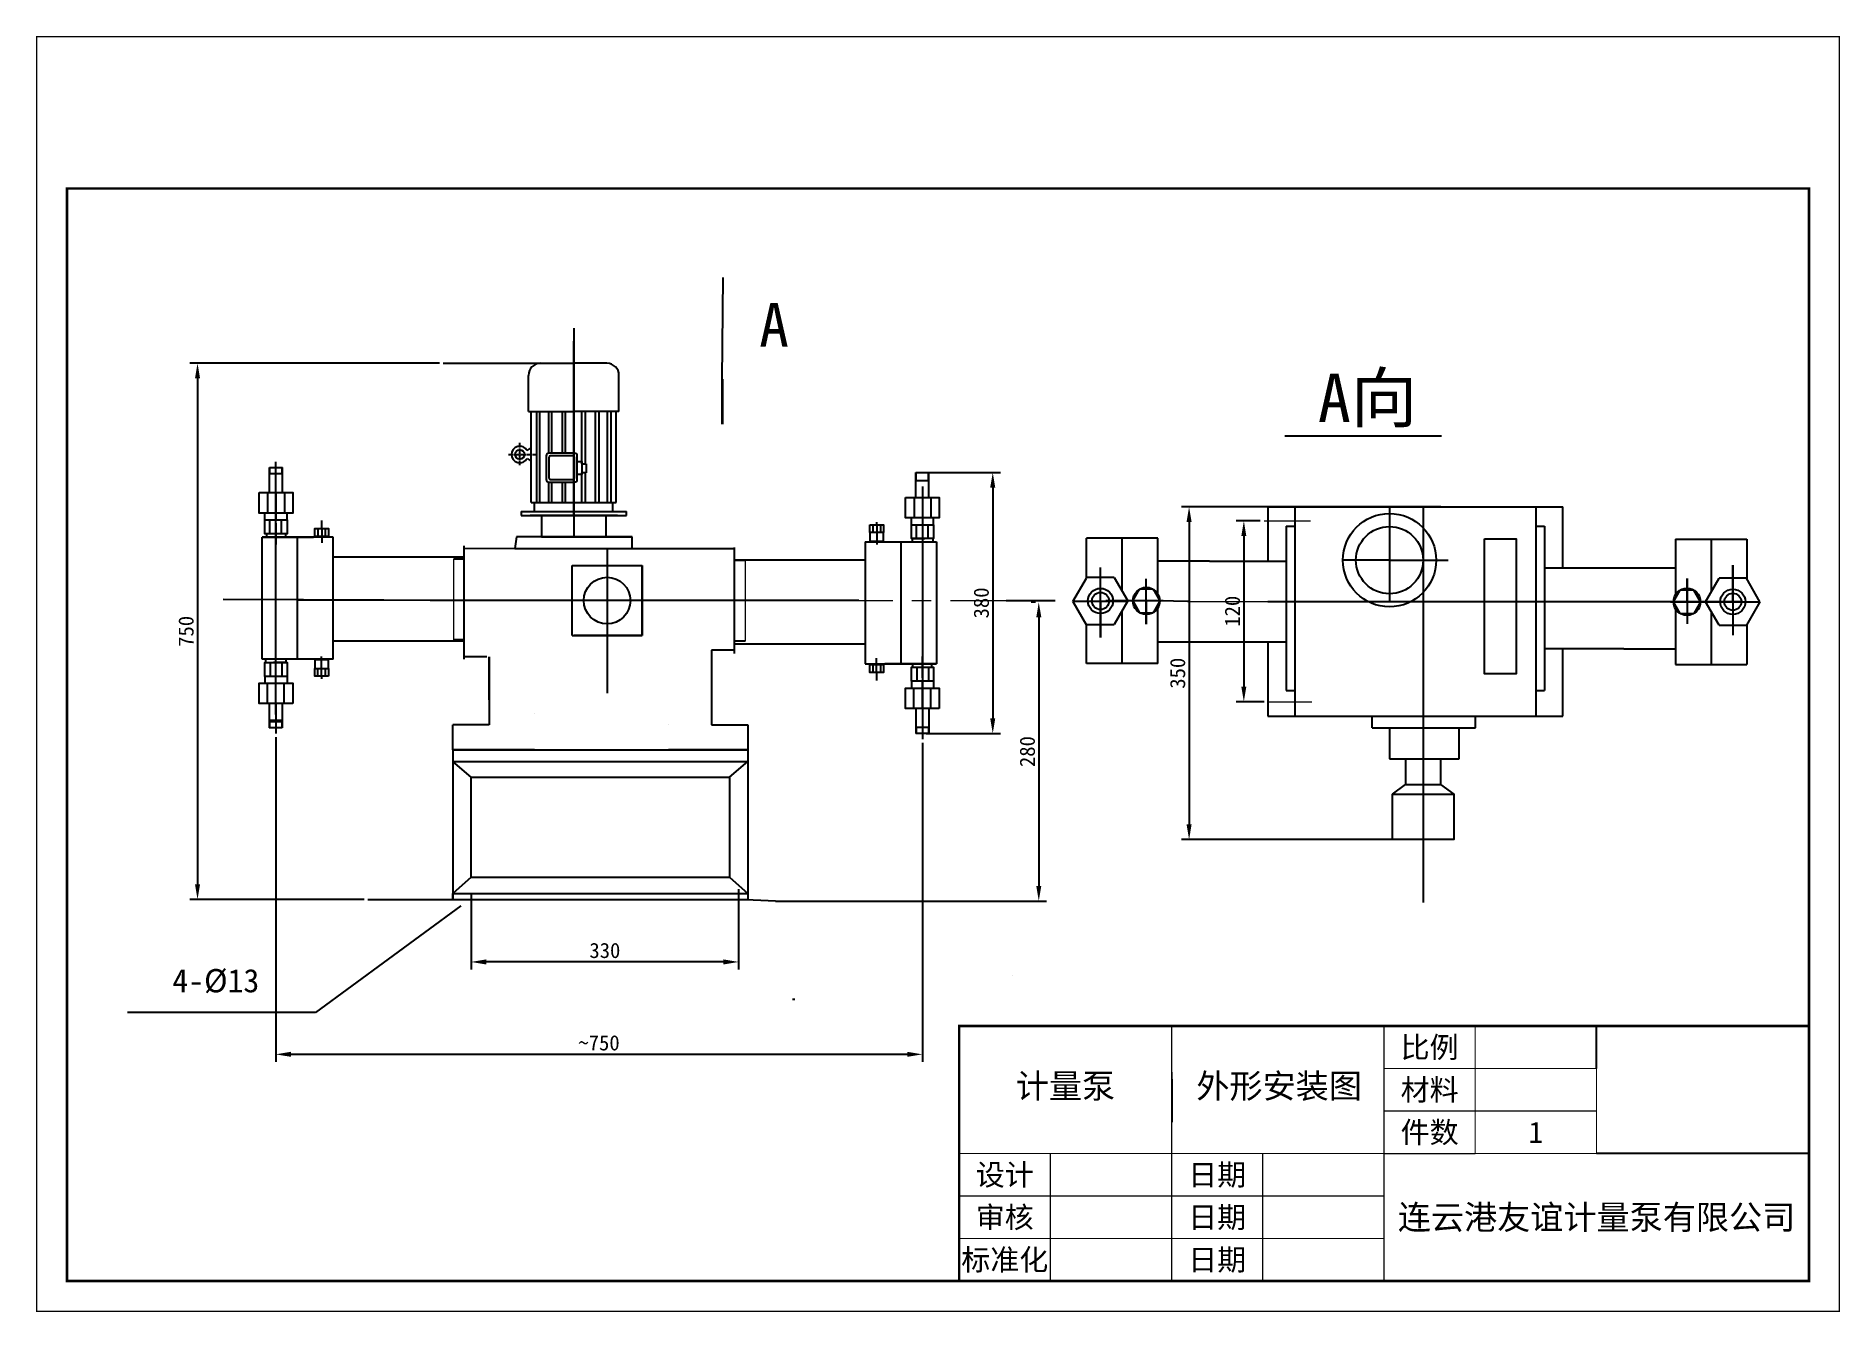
# Model space of a CAD drawing. Header units: millimetres. Extents: x 31 to 328, y 15 to 225.
import ezdxf
from ezdxf.enums import TextEntityAlignment as Align

# ---------------------------------------------------------------- set-up
doc = ezdxf.new("R2010")
doc.units = ezdxf.units.MM
doc.header["$PDMODE"] = 35
doc.linetypes.add('CENTER', pattern=[0.82, 0.7, -0.04, 0.04, -0.04])
doc.linetypes.add('CENTER2', pattern=[28.575, 19.05, -3.175, 3.175, -3.175])
for name, color, linetype, lineweight in [('01-轮廓线', 7, 'Continuous', 35), ('02-中心线', 1, 'CENTER2', 15), ('04-标注', 3, 'Continuous', 20)]:
    doc.layers.add(name, color=color, linetype=linetype, lineweight=lineweight)
for name, color, linetype in [('05-文字', 5, 'Continuous'), ('2', 4, 'Continuous'), ('5', 1, 'CENTER')]:
    doc.layers.add(name, color=color, linetype=linetype)
doc.styles.add('S', font='SimSun.ttf')
doc.dimstyles.new('ISO-25', dxfattribs={"dimtxt": 2.5, "dimasz": 2.5, "dimexe": 1.25, "dimexo": 0.625, "dimtad": 1, "dimtxsty": 'Standard', "dimcen": 2.5, "dimadec": 0, "dimazin": 0, "dimtfac": 1, "dimtmove": 0, "dimatfit": 3, "dimfxl": 0, "dimarcsym": 0})

# ---------------------------------------------------------------- blocks, each defined once
blk = doc.blocks.new('*D9')
at = {"color": 0, "lineweight": -2}
for p, q in [((262.29, 147.79), (219.56, 147.79)), ((220.81, 145.29), (220.81, 95.46)), ((262.31, 92.96), (219.56, 92.96))]:
    blk.add_line(p, q, dxfattribs=at)
at = {"color": 0}
for points in [[(220.39, 145.29), (221.22, 145.29), (220.81, 147.79)], [(220.39, 95.46), (221.22, 95.46), (220.81, 92.96)]]:
    blk.add_solid(points, dxfattribs=at)
at = {"layer": 'Defpoints', "color": 0}
for p in [(262.92, 147.79), (220.81, 92.96), (262.94, 92.96)]:
    blk.add_point(p, dxfattribs=at)
at = {"color": 0, "insert": (218.93, 120.38), "char_height": 2.5, "attachment_point": 5, "rotation": 90}
blk.add_mtext('\\A1;350', dxfattribs=at)
blk = doc.blocks.new('*D10')
at = {"color": 0, "lineweight": -2}
for p, q in [((97.29, 171.44), (56.19, 171.44)), ((57.44, 168.94), (57.44, 85.61)), ((84.87, 83.11), (56.19, 83.11))]:
    blk.add_line(p, q, dxfattribs=at)
at = {"color": 0}
for points in [[(57.02, 168.94), (57.86, 168.94), (57.44, 171.44)], [(57.02, 85.61), (57.86, 85.61), (57.44, 83.11)]]:
    blk.add_solid(points, dxfattribs=at)
at = {"layer": 'Defpoints', "color": 0}
for p in [(97.92, 171.44), (57.44, 83.11), (85.49, 83.11)]:
    blk.add_point(p, dxfattribs=at)
at = {"color": 0, "insert": (55.56, 127.28), "char_height": 2.5, "attachment_point": 5, "rotation": 90}
blk.add_mtext('\\A1;750', dxfattribs=at)
blk = doc.blocks.new('*D11')
at = {"color": 0, "lineweight": -2}
for p, q in [((146.59, 84.79), (146.59, 71.56)), ((102.5, 78.86), (102.5, 71.56)), ((144.09, 72.81), (105, 72.81))]:
    blk.add_line(p, q, dxfattribs=at)
at = {"color": 0}
for points in [[(105, 73.23), (105, 72.4), (102.5, 72.81)], [(144.09, 73.23), (144.09, 72.4), (146.59, 72.81)]]:
    blk.add_solid(points, dxfattribs=at)
at = {"layer": 'Defpoints', "color": 0}
for p in [(146.59, 85.41), (102.5, 79.49), (102.5, 72.81)]:
    blk.add_point(p, dxfattribs=at)
at = {"color": 0, "insert": (124.55, 74.69), "char_height": 2.5, "attachment_point": 5}
blk.add_mtext('\\A1;330', dxfattribs=at)
blk = doc.blocks.new('*D12')
at = {"color": 0, "lineweight": -2}
for p, q in [((195.5, 132.09), (194.79, 132.09)), ((196.04, 129.59), (196.04, 85.35)), ((152.66, 82.85), (197.29, 82.85))]:
    blk.add_line(p, q, dxfattribs=at)
at = {"color": 0}
for points in [[(195.63, 129.59), (196.46, 129.59), (196.04, 132.09)], [(195.63, 85.35), (196.46, 85.35), (196.04, 82.85)]]:
    blk.add_solid(points, dxfattribs=at)
at = {"layer": 'Defpoints', "color": 0}
for p in [(196.12, 132.09), (152.03, 82.85), (196.04, 82.85)]:
    blk.add_point(p, dxfattribs=at)
at = {"color": 0, "insert": (194.17, 107.47), "char_height": 2.5, "attachment_point": 5, "rotation": 90}
blk.add_mtext('\\A1;280', dxfattribs=at)
blk = doc.blocks.new('*D14')
at = {"color": 0, "lineweight": -2}
for p, q in [((232.54, 145.48), (228.58, 145.48)), ((229.83, 142.98), (229.83, 118.19)), ((233.16, 115.69), (228.58, 115.69))]:
    blk.add_line(p, q, dxfattribs=at)
at = {"color": 0}
for points in [[(229.41, 142.98), (230.24, 142.98), (229.83, 145.48)], [(229.41, 118.19), (230.24, 118.19), (229.83, 115.69)]]:
    blk.add_solid(points, dxfattribs=at)
at = {"layer": 'Defpoints', "color": 0}
for p in [(233.16, 145.48), (229.83, 115.69), (233.79, 115.69)]:
    blk.add_point(p, dxfattribs=at)
at = {"color": 0, "insert": (227.95, 130.59), "char_height": 2.5, "attachment_point": 5, "rotation": 90}
blk.add_mtext('\\A1;120', dxfattribs=at)
blk = doc.blocks.new('*D17')
at = {"color": 0, "lineweight": -2}
for p, q in [((177.49, 153.47), (189.71, 153.47)), ((188.46, 150.97), (188.46, 112.95)), ((177.49, 110.45), (189.71, 110.45))]:
    blk.add_line(p, q, dxfattribs=at)
at = {"color": 0}
for points in [[(188.04, 150.97), (188.87, 150.97), (188.46, 153.47)], [(188.04, 112.95), (188.87, 112.95), (188.46, 110.45)]]:
    blk.add_solid(points, dxfattribs=at)
at = {"layer": 'Defpoints', "color": 0}
for p in [(176.87, 153.47), (176.87, 110.45), (188.46, 110.45)]:
    blk.add_point(p, dxfattribs=at)
at = {"color": 0, "insert": (186.58, 131.96), "char_height": 2.5, "attachment_point": 5, "rotation": 90}
blk.add_mtext('\\A1;380', dxfattribs=at)
blk = doc.blocks.new('*D18')
at = {"color": 0, "lineweight": -2}
for p, q in [((70.32, 109.85), (70.32, 56.34)), ((176.87, 108.9), (176.87, 56.34)), ((174.37, 57.59), (72.82, 57.59))]:
    blk.add_line(p, q, dxfattribs=at)
at = {"color": 0}
for points in [[(72.82, 58.01), (72.82, 57.18), (70.32, 57.59)], [(174.37, 58.01), (174.37, 57.18), (176.87, 57.59)]]:
    blk.add_solid(points, dxfattribs=at)
at = {"layer": 'Defpoints', "color": 0}
for p in [(70.32, 110.48), (176.87, 109.53), (70.32, 57.59)]:
    blk.add_point(p, dxfattribs=at)
at = {"color": 0, "insert": (123.59, 59.47), "char_height": 2.5, "attachment_point": 5}
blk.add_mtext('\\A1;~750', dxfattribs=at)

msp = doc.modelspace()

# ---------------------------------------------------------------- linework, layer by layer
at = {"color": 0}
for p, q in [((143.862, 168.837), (144.019, 185.603)), ((119.417, 177.228), (119.417, 142.854)), ((119.417, 146.339), (119.417, 175.1)), ((97.915, 171.443), (119.417, 171.443)), ((236.585, 159.475), (262.416, 159.475)), ((70.361, 150.15), (70.361, 155.194)), ((69.281, 150.15), (69.281, 154.273)), ((69.281, 154.273), (71.441, 154.273)), ((71.441, 153.248), (69.281, 153.248)), ((69.335, 153.248), (69.335, 154.273)), ((71.381, 153.248), (71.381, 154.273)), ((71.441, 150.15), (71.441, 154.273)), ((175.786, 149.348), (175.786, 153.472)), ((175.786, 153.472), (177.946, 153.472)), ((175.786, 152.135), (177.946, 152.135)), ((175.846, 152.135), (175.846, 153.472)), ((177.887, 152.135), (177.887, 153.472)), ((177.946, 149.348), (177.946, 153.472)), ((69.04, 146.778), (69.04, 150.15)), ((70.361, 113.577), (70.361, 151.287)), ((70.361, 150.15), (70.361, 145.654)), ((71.832, 146.778), (71.832, 150.15)), ((175.545, 145.977), (175.545, 149.348)), ((176.866, 151.144), (176.866, 113.433)), ((176.866, 149.348), (176.866, 144.853)), ((178.337, 145.977), (178.337, 149.348)), ((68.54, 145.654), (68.54, 146.778)), ((69.317, 145.654), (69.317, 143.353)), ((70.361, 118.992), (70.361, 145.872)), ((71.245, 145.654), (71.245, 143.353)), ((72.182, 145.654), (72.182, 146.778)), ((110.745, 147.033), (110.745, 146.339)), ((126.617, 146.339), (112.217, 146.339)), ((114.136, 146.339), (114.136, 142.854)), ((124.76, 142.854), (124.76, 146.339)), ((128.09, 146.339), (128.09, 147.033)), ((175.045, 144.853), (175.045, 145.977)), ((176.866, 145.728), (176.866, 118.848)), ((178.687, 144.853), (178.687, 145.977)), ((233.788, 147.792), (233.788, 138.853)), ((233.788, 147.792), (277.934, 147.792)), ((238.218, 147.792), (238.218, 113.311)), ((253.831, 147.792), (253.831, 132.178)), ((259.365, 147.792), (259.365, 113.311)), ((271.307, 147.792), (282.363, 147.792)), ((277.934, 147.792), (277.934, 113.311)), ((282.363, 137.761), (282.363, 147.792)), ((68.061, 142.818), (76.564, 142.818)), ((68.061, 122.704), (68.061, 142.818)), ((79.78, 142.818), (68.061, 142.818)), ((68.791, 143.353), (68.791, 142.818)), ((70.361, 145.119), (70.361, 141.587)), ((71.908, 143.353), (71.908, 142.818)), ((73.921, 122.704), (73.921, 142.818)), ((76.947, 142.918), (76.947, 142.818)), ((77.291, 142.918), (77.291, 144.201)), ((77.903, 144.201), (77.903, 145.562)), ((77.903, 144.201), (77.903, 141.837)), ((78.544, 142.918), (78.544, 144.201)), ((78.827, 142.918), (78.827, 142.818)), ((79.78, 122.704), (79.78, 142.818)), ((109.975, 142.854), (109.737, 140.948)), ((114.136, 142.854), (109.975, 142.854)), ((109.975, 142.854), (109.975, 142.854)), ((109.975, 142.854), (109.975, 142.854)), ((114.136, 142.854), (123.8, 142.854)), ((114.136, 142.854), (114.136, 142.854)), ((114.136, 142.854), (129.032, 142.854)), ((129.032, 142.854), (114.136, 142.854)), ((114.136, 142.854), (114.136, 142.854)), ((123.8, 142.854), (123.8, 142.854)), ((123.8, 142.854), (123.8, 142.854)), ((123.8, 142.854), (124.76, 142.854)), ((129.032, 140.948), (129.032, 142.854)), ((168.23, 143.558), (168.23, 142.127)), ((168.708, 144.841), (168.708, 143.558)), ((169.349, 144.841), (169.349, 145.259)), ((169.349, 144.841), (169.349, 142.872)), ((169.349, 142.872), (169.349, 141.602)), ((169.961, 144.841), (169.961, 143.558)), ((170.469, 142.127), (170.469, 143.558)), ((175.822, 144.853), (175.822, 142.552)), ((176.866, 144.318), (176.866, 140.786)), ((177.75, 144.853), (177.75, 142.552)), ((236.778, 144.582), (236.778, 117.528)), ((236.778, 144.582), (236.778, 117.528)), ((236.778, 144.582), (238.218, 144.582)), ((236.778, 144.582), (236.778, 117.528)), ((277.934, 144.582), (279.374, 144.582)), ((279.374, 144.582), (279.374, 117.528)), ((101.381, 122.691), (101.381, 141.36)), ((101.381, 123.636), (101.381, 141.098)), ((101.381, 123.065), (101.381, 140.987)), ((101.381, 140.987), (109.737, 140.948)), ((109.737, 140.948), (129.032, 140.948)), ((124.921, 140.948), (124.921, 117.091)), ((124.921, 140.948), (145.846, 140.948)), ((145.846, 141.084), (145.846, 123.622)), ((145.846, 141.084), (145.846, 139.084)), ((145.846, 140.948), (145.846, 124.185)), ((145.846, 140.948), (145.846, 139.028)), ((167.447, 142.016), (167.447, 121.903)), ((167.447, 142.016), (179.166, 142.016)), ((168.23, 142.127), (170.469, 142.127)), ((168.365, 142.127), (168.365, 142.016)), ((170.365, 142.127), (170.365, 142.016)), ((170.663, 142.016), (179.166, 142.016)), ((173.306, 142.016), (173.306, 121.903)), ((175.202, 142.552), (175.202, 142.016)), ((175.334, 142.552), (177.254, 142.552)), ((178.561, 142.552), (178.561, 142.016)), ((179.166, 142.016), (179.166, 121.903)), ((203.916, 136.752), (203.916, 142.611)), ((207.928, 142.611), (203.916, 142.611)), ((215.635, 142.611), (205.944, 142.611)), ((209.775, 133.877), (209.775, 142.611)), ((215.635, 133.5), (215.635, 142.611)), ((300.975, 142.467), (310.666, 142.467)), ((300.975, 142.467), (300.975, 133.356)), ((306.834, 142.467), (306.834, 133.738)), ((308.682, 142.467), (312.694, 142.467)), ((312.694, 142.467), (312.694, 136.608)), ((79.974, 139.542), (101.381, 139.542)), ((99.652, 139.242), (101.462, 139.242)), ((119.161, 126.593), (119.161, 138.113)), ((119.161, 138.113), (130.681, 138.113)), ((119.417, 138.113), (130.681, 138.113)), ((130.681, 126.593), (130.681, 138.113)), ((130.681, 138.113), (130.681, 126.593)), ((145.846, 139.084), (167.253, 139.084)), ((145.846, 139.028), (147.657, 139.028)), ((203.916, 136.054), (203.916, 138.622)), ((206.216, 126.249), (206.216, 137.788)), ((224.189, 138.853), (215.635, 138.853)), ((224.189, 138.853), (236.778, 138.853)), ((236.778, 138.853), (236.778, 125.503)), ((253.831, 139.009), (246.151, 139.009)), ((253.831, 139.009), (263.51, 139.009)), ((279.374, 137.73), (292.421, 137.73)), ((279.374, 137.73), (279.374, 124.38)), ((292.421, 137.73), (300.975, 137.73)), ((310.394, 132.147), (310.394, 138.189)), ((310.394, 138.189), (310.394, 126.65)), ((312.694, 137.269), (312.694, 135.918)), ((213.758, 128.451), (213.758, 135.938)), ((302.851, 132.147), (302.851, 135.987)), ((302.851, 135.987), (302.851, 128.5)), ((101.381, 132.367), (61.636, 132.552)), ((166.397, 132.353), (95.777, 132.353)), ((190.684, 132.353), (198.759, 132.353)), ((210.625, 132.178), (201.676, 132.179)), ((206.216, 132.291), (206.216, 126.249)), ((216.512, 132.291), (207.107, 132.291)), ((215.994, 132.291), (211.52, 132.291)), ((213.758, 132.291), (213.758, 128.451)), ((220.808, 132.178), (215.635, 132.294)), ((215.635, 121.971), (215.635, 131.082)), ((233.788, 132.178), (304.612, 132.178)), ((300.098, 132.147), (309.503, 132.147)), ((300.615, 132.147), (305.09, 132.147)), ((300.975, 130.938), (300.975, 121.827)), ((302.629, 132.178), (312.034, 132.178)), ((305.92, 132.148), (314.869, 132.146)), ((203.916, 127.169), (203.916, 128.519)), ((203.916, 121.971), (203.916, 127.829)), ((209.775, 121.971), (209.775, 130.7)), ((306.834, 130.561), (306.834, 121.827)), ((312.694, 128.384), (312.694, 125.815)), ((101.381, 125.636), (79.974, 125.636)), ((101.462, 125.892), (99.652, 125.892)), ((101.381, 123.636), (101.381, 125.636)), ((119.161, 126.593), (130.681, 126.593)), ((130.681, 126.593), (119.417, 126.593)), ((147.657, 125.678), (145.846, 125.678)), ((167.253, 125.178), (145.846, 125.178)), ((224.189, 125.503), (215.635, 125.503)), ((236.778, 125.503), (224.189, 125.503)), ((233.788, 125.503), (233.788, 113.311)), ((312.694, 127.685), (312.694, 121.827)), ((76.564, 122.704), (68.061, 122.704)), ((79.78, 122.704), (68.061, 122.704)), ((68.666, 122.169), (68.666, 122.704)), ((69.477, 119.868), (69.477, 122.169)), ((71.893, 122.169), (69.973, 122.169)), ((70.361, 120.403), (70.361, 123.935)), ((71.405, 119.868), (71.405, 122.169)), ((72.025, 122.169), (72.025, 122.704)), ((78.997, 122.594), (76.758, 122.594)), ((76.758, 122.594), (76.758, 121.162)), ((76.863, 122.594), (76.863, 122.704)), ((77.878, 121.848), (77.878, 123.118)), ((78.863, 122.594), (78.863, 122.704)), ((78.997, 121.162), (78.997, 122.594)), ((105.118, 123.065), (101.381, 123.065)), ((105.492, 115.971), (105.492, 123.065)), ((105.492, 123.065), (105.492, 111.864)), ((145.846, 124.185), (142.109, 124.185)), ((142.109, 124.185), (142.109, 111.864)), ((167.447, 121.903), (179.166, 121.903)), ((168.4, 121.802), (168.4, 121.903)), ((169.325, 120.519), (169.325, 122.883)), ((170.28, 121.802), (170.28, 121.903)), ((179.166, 121.903), (170.663, 121.903)), ((175.319, 121.368), (175.319, 121.903)), ((176.866, 119.601), (176.866, 123.134)), ((178.436, 121.368), (178.436, 121.903)), ((207.928, 121.971), (203.916, 121.971)), ((215.635, 121.971), (205.944, 121.971)), ((259.365, 123.284), (259.365, 82.623)), ((292.421, 124.38), (279.374, 124.38)), ((282.363, 113.311), (282.363, 124.411)), ((292.421, 124.38), (300.975, 124.38)), ((68.54, 119.868), (68.54, 118.744)), ((70.361, 115.372), (70.361, 119.868)), ((72.182, 119.868), (72.182, 118.744)), ((77.266, 119.879), (77.266, 121.162)), ((77.878, 119.879), (77.878, 121.848)), ((77.878, 119.879), (77.878, 119.462)), ((78.52, 119.879), (78.52, 121.162)), ((168.683, 121.802), (168.683, 120.519)), ((169.325, 120.519), (169.325, 119.158)), ((169.937, 121.802), (169.937, 120.519)), ((175.045, 119.066), (175.045, 117.942)), ((175.982, 119.066), (175.982, 121.368)), ((176.866, 114.571), (176.866, 119.066)), ((177.911, 119.066), (177.911, 121.368)), ((178.687, 119.066), (178.687, 117.942)), ((300.975, 121.827), (310.666, 121.827)), ((308.682, 121.827), (312.694, 121.827)), ((68.89, 118.744), (68.89, 115.372)), ((71.682, 118.744), (71.682, 115.372)), ((175.395, 117.942), (175.395, 114.571)), ((178.187, 117.942), (178.187, 114.571)), ((236.778, 117.528), (238.218, 117.528)), ((277.934, 117.528), (279.374, 117.528)), ((69.243, 115.521), (69.243, 111.398)), ((70.323, 115.521), (70.323, 110.476)), ((71.403, 115.521), (71.403, 111.398)), ((112.965, 113.784), (112.965, 113.784)), ((175.786, 114.571), (175.786, 110.448)), ((176.866, 114.571), (176.866, 109.526)), ((177.946, 114.571), (177.946, 110.448)), ((233.788, 113.311), (277.934, 113.311)), ((250.948, 111.391), (250.948, 113.311)), ((250.948, 113.311), (250.948, 113.311)), ((267.975, 111.391), (267.975, 113.311)), ((277.934, 113.311), (282.363, 113.311)), ((69.243, 112.422), (71.403, 112.422)), ((71.403, 111.398), (69.243, 111.398)), ((71.441, 112.585), (69.281, 112.585)), ((69.303, 112.422), (69.303, 111.398)), ((71.349, 112.422), (71.349, 111.398)), ((99.513, 111.864), (99.513, 111.864)), ((99.513, 107.757), (99.513, 111.864)), ((105.492, 111.864), (99.513, 111.864)), ((135.01, 111.864), (135.01, 111.864)), ((142.109, 111.864), (148.088, 111.864)), ((148.088, 111.864), (148.088, 107.757)), ((148.088, 111.864), (148.088, 105.837)), ((175.786, 111.472), (177.946, 111.472)), ((177.946, 110.448), (175.786, 110.448)), ((175.846, 111.472), (175.846, 110.448)), ((177.892, 111.472), (177.892, 110.448)), ((250.948, 111.391), (267.975, 111.391)), ((253.831, 111.391), (253.831, 109.497)), ((265.279, 106.289), (265.279, 111.391)), ((112.965, 107.757), (99.513, 107.757)), ((99.513, 107.757), (148.088, 107.757)), ((99.513, 107.757), (99.513, 105.837)), ((99.513, 107.57), (99.513, 87.968)), ((148.088, 107.757), (135.01, 107.757)), ((253.831, 109.497), (253.831, 106.289)), ((99.513, 105.837), (148.088, 105.837)), ((102.502, 103.276), (99.513, 105.837)), ((145.099, 103.276), (148.088, 105.837)), ((148.088, 105.837), (148.088, 83.114)), ((253.831, 106.289), (265.279, 106.289)), ((256.485, 106.289), (256.485, 102.036)), ((262.245, 106.289), (262.245, 102.036)), ((102.502, 86.754), (102.502, 103.276)), ((102.502, 103.276), (145.099, 103.276)), ((145.099, 103.276), (145.098, 88.056)), ((254.345, 100.446), (256.485, 102.036)), ((256.485, 102.036), (262.245, 102.036)), ((262.245, 102.036), (264.428, 100.446)), ((99.513, 87.968), (99.513, 83.114)), ((102.502, 86.754), (99.513, 84.074)), ((102.502, 86.754), (102.502, 87.968)), ((102.502, 86.754), (145.098, 86.754)), ((145.098, 88.056), (145.098, 86.754)), ((145.098, 86.754), (148.088, 84.074)), ((99.513, 83.114), (99.513, 84.074)), ((99.513, 84.074), (148.088, 84.074)), ((102.502, 84.074), (102.502, 74.9)), ((100.806, 82.051), (76.893, 64.502)), ((85.491, 83.114), (102.502, 83.114)), ((99.513, 83.114), (148.088, 83.114)), ((152.655, 82.848), (146.593, 83.114)), ((191.65, 70.529), (191.65, 70.529)), ((155.848, 66.645), (155.474, 66.645)), ((76.893, 64.502), (45.88, 64.502))]:
    msp.add_line(p, q, dxfattribs=at)
for points, const_width in [([(30.938, 15.253), (327.938, 15.253), (327.938, 225.253), (30.938, 225.253)], 0.2), ([(35.938, 20.253), (322.938, 20.253), (322.938, 200.253), (35.938, 200.253)], 0.4), ([(182.938, 20.253), (322.938, 20.253), (322.938, 62.253), (182.938, 62.253)], 0.4)]:
    msp.add_lwpolyline(points, close=True, dxfattribs=dict(const_width=const_width))
for points in [[(67.603, 150.15), (73.119, 150.15), (73.119, 146.778), (67.603, 146.778)], [(174.108, 149.348), (179.624, 149.348), (179.624, 145.977), (174.108, 145.977)], [(68.54, 145.654), (72.182, 145.654), (72.182, 143.353), (68.54, 143.353)], [(79.022, 142.918), (76.783, 142.918), (76.783, 144.201), (79.022, 144.201)], [(168.23, 144.841), (170.469, 144.841), (170.469, 143.558), (168.23, 143.558)], [(175.045, 144.853), (178.687, 144.853), (178.687, 142.552), (175.045, 142.552)], [(269.495, 142.519), (274.716, 142.519), (274.716, 120.287), (269.495, 120.287)], [(72.182, 119.868), (68.54, 119.868), (68.54, 122.169), (72.182, 122.169)], [(78.997, 119.879), (76.758, 119.879), (76.758, 121.162), (78.997, 121.162)], [(168.205, 121.802), (170.444, 121.802), (170.444, 120.519), (168.205, 120.519)], [(178.687, 119.066), (175.045, 119.066), (175.045, 121.368), (178.687, 121.368)], [(73.119, 115.372), (67.603, 115.372), (67.603, 118.744), (73.119, 118.744)], [(179.624, 114.571), (174.108, 114.571), (174.108, 117.942), (179.624, 117.942)], [(254.345, 100.446), (264.428, 100.446), (264.428, 92.961), (254.345, 92.961)]]:
    msp.add_lwpolyline(points, close=True, dxfattribs=at)
msp.add_lwpolyline([(217.938, 62.253, 0.2, 0.2, 0), (217.938, 20.253, 0.2, 0.2, 0)], format="xyseb")
at = {"const_width": 0.2}
for points in [[(252.938, 62.253), (252.938, 20.253)], [(267.938, 62.253), (267.938, 41.253)], [(287.938, 62.253), (287.938, 41.253)], [(287.938, 55.253), (252.938, 55.253)], [(287.938, 48.253), (252.938, 48.253)], [(322.938, 41.253), (182.938, 41.253)], [(197.938, 41.253), (197.938, 20.253)], [(232.938, 41.253), (232.938, 20.253)], [(252.938, 34.253), (182.938, 34.253)], [(252.938, 27.253), (182.938, 27.253)]]:
    msp.add_lwpolyline(points, dxfattribs=at)
at = {"color": 0}
for centre, radius in [((253.831, 139.009), 7.68), ((253.831, 139.009), 5.534), ((253.831, 139.009), 5.534), ((124.921, 132.353), 3.84), ((206.216, 132.287), 2.071), ((213.758, 132.291), 2.232), ((302.851, 132.147), 2.232), ((310.394, 132.151), 2.071), ((206.216, 132.287), 1.409), ((310.394, 132.151), 1.409)]:
    msp.add_circle(centre, radius, dxfattribs=at)
at = {"layer": '01-轮廓线', "color": 0}
msp.add_line((143.862, 168.837), (143.862, 161.398), dxfattribs=at)
at = {"layer": '02-中心线', "color": 0}
msp.add_line((95.777, 132.353), (190.684, 132.353), dxfattribs=at)
at = {"layer": '04-标注'}
msp.add_line((322.938, 200.253), (322.938, 200.253), dxfattribs=at)
at = {"layer": '04-标注', "color": 0}
for p, q in [((233.163, 145.48), (240.787, 145.48)), ((99.652, 125.892), (99.652, 139.242)), ((147.657, 139.028), (147.657, 125.678)), ((101.462, 132.353), (74.052, 132.353)), ((220.562, 132.178), (240.009, 132.178)), ((233.788, 115.694), (241.047, 115.694)), ((182.938, 62.253), (182.938, 62.253)), ((182.938, 62.253), (182.938, 54.628)), ((217.938, 54.628), (217.938, 49.936)), ((217.938, 54.628), (217.938, 46.398)), ((217.938, 49.936), (217.938, 46.398)), ((252.938, 41.253), (267.938, 41.253)), ((252.938, 41.253), (267.938, 41.253))]:
    msp.add_line(p, q, dxfattribs=at)
at = {"layer": '05-文字', "color": 0}
for p, q in [((287.938, 55.253), (287.938, 62.253)), ((217.938, 53.473), (217.938, 46.398)), ((322.938, 41.253), (287.938, 41.253))]:
    msp.add_line(p, q, dxfattribs=at)
at = {"layer": '2', "color": 0}
for p, q in [((111.96, 163.489), (111.96, 169.459)), ((113.944, 171.443), (119.417, 171.443)), ((124.89, 171.443), (119.417, 171.443)), ((126.874, 163.489), (126.874, 169.459)), ((111.96, 163.489), (119.417, 163.489)), ((112.394, 148.504), (112.394, 163.489)), ((113.282, 163.489), (113.282, 148.504)), ((113.831, 148.504), (113.831, 163.489)), ((115.285, 163.489), (115.285, 156.637)), ((115.833, 156.64), (115.833, 163.489)), ((117.512, 163.489), (117.512, 156.64)), ((118.061, 156.64), (118.061, 163.489)), ((126.874, 163.489), (119.417, 163.489)), ((120.774, 154.898), (120.774, 163.489)), ((121.323, 163.489), (121.323, 154.898)), ((123.001, 148.504), (123.001, 163.489)), ((123.55, 163.489), (123.55, 148.504)), ((125.004, 148.504), (125.004, 163.489)), ((125.552, 163.489), (125.552, 148.504)), ((126.44, 148.504), (126.44, 163.489)), ((111.728, 157.076), (112.394, 157.509)), ((111.728, 155.769), (112.394, 155.335)), ((114.904, 156.207), (114.904, 152.292)), ((119.569, 156.64), (115.338, 156.64)), ((115.338, 155.947), (115.338, 152.552)), ((119.308, 156.207), (115.598, 156.207)), ((119.569, 152.552), (119.569, 155.947)), ((120.002, 152.292), (120.002, 156.207)), ((120.002, 155.29), (120.761, 155.29)), ((120.761, 155.29), (120.761, 153.104)), ((120.761, 154.898), (121.464, 154.898)), ((121.464, 154.898), (121.464, 153.398)), ((115.285, 151.862), (115.285, 148.504)), ((115.338, 151.859), (119.569, 151.859)), ((115.598, 152.292), (119.308, 152.292)), ((115.833, 148.504), (115.833, 151.859)), ((117.512, 151.819), (117.512, 148.504)), ((118.061, 148.504), (118.061, 151.819)), ((120.761, 153.104), (120.002, 153.104)), ((121.464, 153.398), (120.761, 153.398)), ((120.774, 148.504), (120.774, 153.398)), ((121.323, 153.398), (121.323, 148.504)), ((110.745, 147.033), (128.09, 147.033)), ((110.745, 146.339), (128.09, 146.339)), ((112.394, 148.504), (126.44, 148.504)), ((112.962, 147.033), (112.962, 148.504)), ((125.872, 147.033), (125.872, 148.504)), ((201.676, 132.179), (203.916, 136.054)), ((208.457, 136.164), (203.981, 136.166)), ((208.457, 136.164), (210.692, 132.286)), ((211.52, 132.291), (212.64, 134.229)), ((214.878, 134.227), (212.64, 134.229)), ((214.878, 134.227), (215.995, 132.289)), ((300.614, 132.149), (301.734, 134.087)), ((303.972, 134.085), (301.734, 134.087)), ((305.09, 132.147), (303.972, 134.085)), ((305.917, 132.151), (308.157, 136.026)), ((312.633, 136.024), (308.157, 136.026)), ((314.869, 132.146), (312.633, 136.024)), ((201.676, 132.179), (203.911, 128.302)), ((210.692, 132.286), (208.452, 128.412)), ((211.52, 132.291), (212.638, 130.353)), ((215.995, 132.289), (214.875, 130.351)), ((301.732, 130.211), (300.614, 132.149)), ((305.09, 132.147), (303.97, 130.209)), ((308.153, 128.274), (305.917, 132.151)), ((314.869, 132.146), (312.629, 128.272)), ((203.977, 128.414), (208.452, 128.412)), ((212.638, 130.353), (214.875, 130.351)), ((301.732, 130.211), (303.97, 130.209)), ((308.153, 128.274), (312.629, 128.272))]:
    msp.add_line(p, q, dxfattribs=at)
msp.add_circle((110.533, 156.422), 0.768, dxfattribs=at)
for centre, radius, start, end in [((113.944, 169.459), 1.984, 90, 180), ((124.89, 169.459), 1.984, 0, 90), ((110.533, 156.422), 1.362, 28.65939, 331.34061), ((115.338, 156.207), 0.434, 90, 180), ((115.598, 155.947), 0.26, 90, 180), ((119.308, 155.947), 0.26, 360, 90), ((119.569, 156.207), 0.434, 0, 90), ((115.338, 152.292), 0.434, 180, 270), ((115.598, 152.552), 0.26, 180, 270), ((119.308, 152.552), 0.26, 270, 360), ((119.569, 152.292), 0.434, 270, 0)]:
    msp.add_arc(centre, radius, start, end, dxfattribs=at)
at = {"layer": '5', "color": 0}
for p, q in [((110.533, 154.661), (110.533, 158.337)), ((108.684, 156.422), (113.381, 156.422))]:
    msp.add_line(p, q, dxfattribs=at)

# ---------------------------------------------------------------- texts
at = {"color": 0, "style": 'S'}
for s, height, p in [('A', 7.2, (152.423, 177.764)), ('A向', 8, (250.199, 165.753)), ('4-%%C13', 3.84, (60.452, 69.729)), ('外形安装图', 4, (235.645, 52.374))]:
    msp.add_text(s, height=height, dxfattribs=at).set_placement(p, align=Align.MIDDLE_CENTER)
at = {"style": 'S'}
for s, height, p in [('比例', 3.5, (260.438, 58.753)), ('材料', 3.5, (260.438, 51.753)), ('件数', 3.5, (260.438, 44.753)), ('设计', 3.5, (190.438, 37.753)), ('日期', 3.5, (225.438, 37.753)), ('审核', 3.5, (190.438, 30.753)), ('日期', 3.5, (225.438, 30.753)), ('连云港友谊计量泵有限公司', 4, (287.938, 30.753)), ('标准化', 3.5, (190.438, 23.753)), ('日期', 3.5, (225.438, 23.753))]:
    msp.add_text(s, height=height, dxfattribs=at).set_placement(p, align=Align.MIDDLE_CENTER)
at = {"layer": '04-标注', "color": 0, "style": 'S'}
for s, height, p in [('计量泵', 4, (200.438, 52.374)), ('1', 3.5, (277.938, 44.753))]:
    msp.add_text(s, height=height, dxfattribs=at).set_placement(p, align=Align.MIDDLE_CENTER)

# ---------------------------------------------------------------- dimensions: what is measured, and where the dimension line sits
at = {"color": 0}
for base, p1, p2, text, picture, middle in [((57.439, 83.114), (97.915, 171.443), (85.491, 83.114), '750', '*D10', (55.564, 127.279)), ((188.457, 110.448), (176.866, 153.472), (176.866, 110.448), '380', '*D17', (186.582, 131.96)), ((220.808, 92.961), (262.915, 147.792), (262.936, 92.961), '350', '*D9', (218.933, 120.377)), ((229.827, 115.694), (233.163, 145.48), (233.788, 115.694), '120', '*D14', (227.952, 130.587)), ((196.042, 82.848), (196.121, 132.088), (152.03, 82.848), '280', '*D12', (194.167, 107.468))]:
    dim = msp.add_linear_dim(base=base, p1=p1, p2=p2, angle=90, text=text, dimstyle='ISO-25', override={"dimtp": -0.009, "dimtm": 0.034, "dimtfac": 0.5, "dimtolj": 1}, dxfattribs=at)
    dim.commit()
    dim.dimension.update_dxf_attribs({"geometry": picture, "text_midpoint": middle})
for base, p1, p2, text, picture, middle in [((70.323, 57.592), (176.866, 109.526), (70.323, 110.476), '~750', '*D18', (123.595, 59.467)), ((102.502, 72.812), (146.593, 85.414), (102.502, 79.487), '330', '*D11', (124.547, 74.687))]:
    dim = msp.add_linear_dim(base=base, p1=p1, p2=p2, text=text, dimstyle='ISO-25', override={"dimtp": -0.009, "dimtm": 0.034, "dimtfac": 0.5, "dimtolj": 1}, dxfattribs=at)
    dim.commit()
    dim.dimension.update_dxf_attribs({"geometry": picture, "text_midpoint": middle})

doc.saveas('drawing.dxf')
